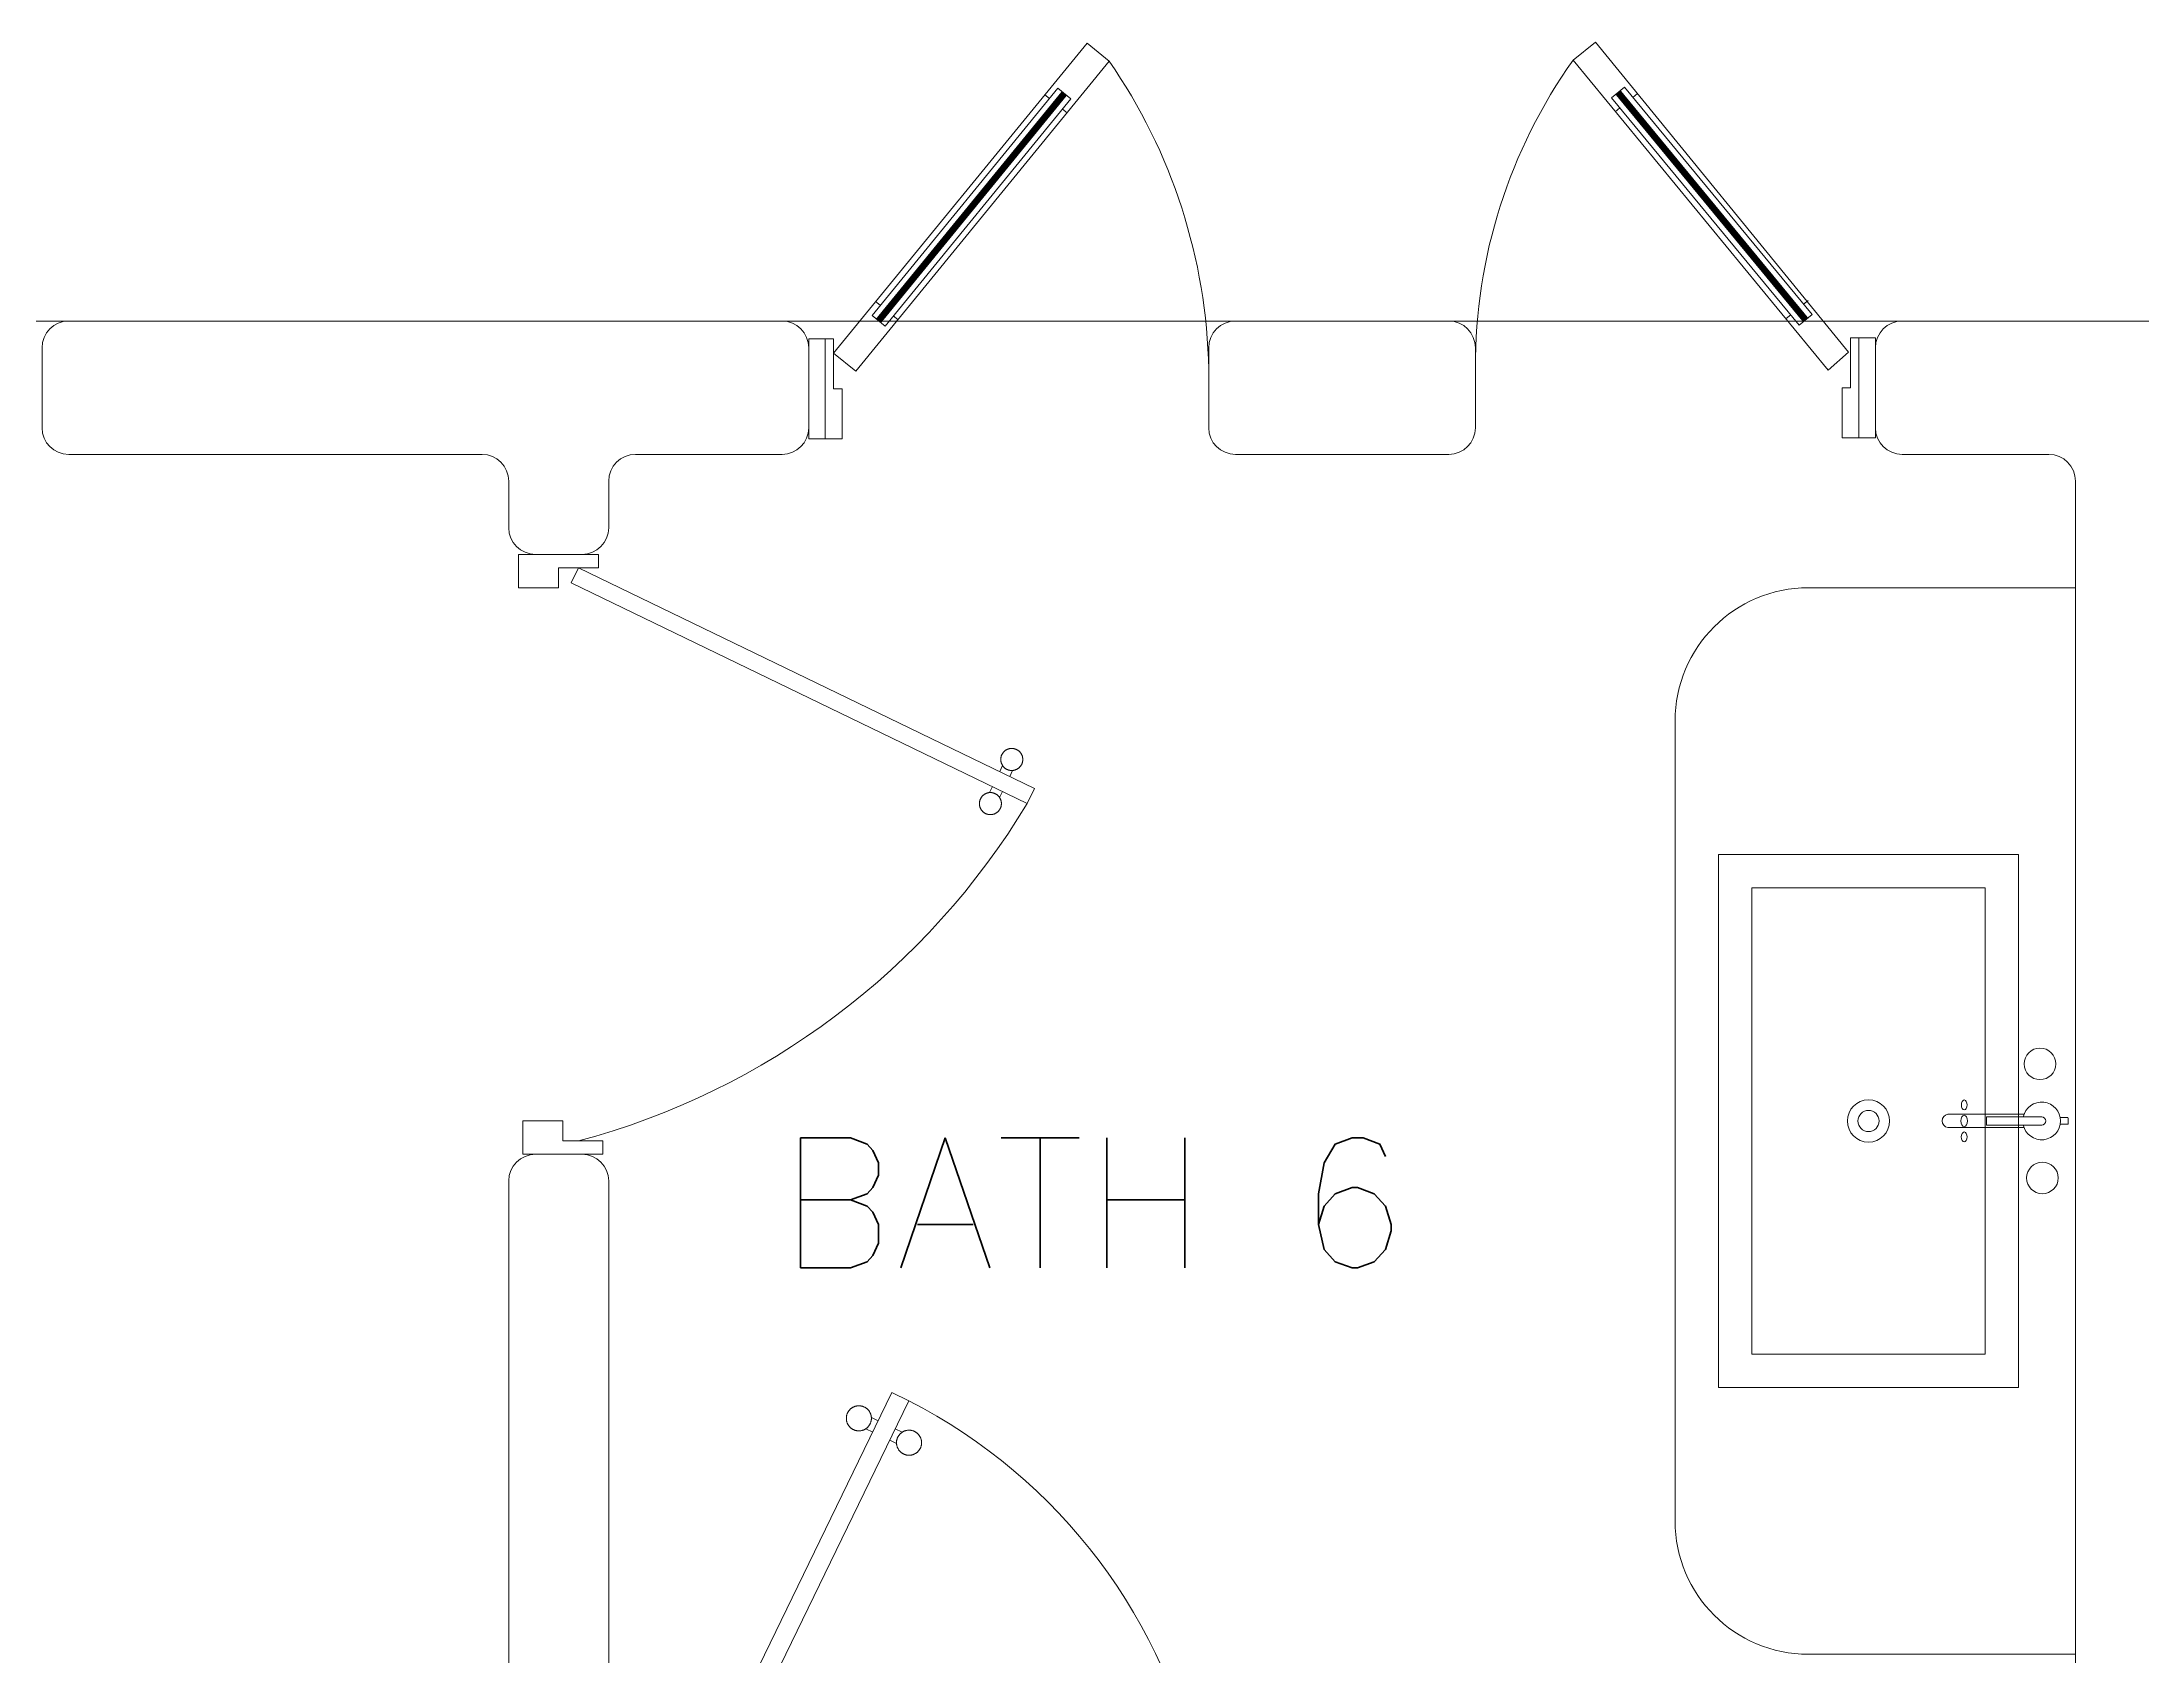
# Model space of a CAD drawing. Header units: metres. Extents: x -232 to 581, y 30 to 789.
# Drawn here: x 102.466 to 105.616, y 744.686 to 747.107 of the extents above; entities that cross this region are included whole.
import ezdxf

# ---------------------------------------------------------------- set-up
doc = ezdxf.new("R2010")
doc.units = ezdxf.units.M
doc.layers.add('1', color=1, linetype='Continuous')
for name, color, linetype, lineweight in [('A-DOOR', 35, 'Continuous', 5), ('A-WALL', 250, 'Continuous', 20), ('baños', 140, 'Continuous', 0), ('piscina', 131, 'Continuous', 0), ('textos', 7, 'Continuous', 0)]:
    doc.layers.add(name, color=color, linetype=linetype, lineweight=lineweight)
doc.layers.add('PISO', color=7, linetype='Continuous', lineweight=5, true_color=0xe6e6e6)
doc.styles.get("Standard").update_dxf_attribs({"font": 'arial.ttf'})

# ---------------------------------------------------------------- blocks, each defined once
blk = doc.blocks.new('P90')
at = {"layer": 'A-DOOR'}
for p, q in [((-0.0476, -0.8576), (0.6364, -0.5264)), ((0.5992, -0.5445), (0.5949, -0.5355)), ((0.6473, -0.5489), (0.6364, -0.5264)), ((-0.0368, -0.88), (0.6473, -0.5489)), ((0.5843, -0.5517), (0.58, -0.5427)), ((0.6101, -0.5669), (0.6144, -0.5759)), ((0.5952, -0.5741), (0.5995, -0.5831)), ((-0.0368, -0.88), (-0.0476, -0.8576))]:
    blk.add_line(p, q, dxfattribs=at)
for points in [[(-0.06, -0.02), (-0.06, -0.05), (-0.12, -0.05), (-0.12, 0), (0, 0), (0, -0.02)], [(-0.0668, -0.88), (-0.0668, -0.85), (-0.1268, -0.85), (-0.1268, -0.9), (-0.0068, -0.9), (-0.0068, -0.88)]]:
    blk.add_lwpolyline(points, close=True, dxfattribs=at)
blk.add_arc((-0.3259, -1.105), 1.1228, 31.0139, 75.0797, dxfattribs=at)
for points in [[(0.5812, -0.5096), (0.5857, -0.5096), (0.5933, -0.5141), (0.5977, -0.5218), (0.5977, -0.5306), (0.5933, -0.5383), (0.5856, -0.5427), (0.5767, -0.5427), (0.5691, -0.5383), (0.5647, -0.5306), (0.5647, -0.5217), (0.5691, -0.514), (0.5768, -0.5096), (0.5812, -0.5096)], [(0.6133, -0.5758), (0.6177, -0.5758), (0.6254, -0.5803), (0.6298, -0.5879), (0.6298, -0.5968), (0.6253, -0.6045), (0.6176, -0.6089), (0.6088, -0.6089), (0.6011, -0.6044), (0.5967, -0.5967), (0.5967, -0.5879), (0.6011, -0.5802), (0.6088, -0.5758), (0.6133, -0.5758)]]:
    blk.add_open_spline(points, degree=2, dxfattribs=at)
blk = doc.blocks.new('A$C3685e79b')
at = {"layer": 'A-DOOR'}
for p, q in [((0.0125, 0.05), (0.3248, 0.6926)), ((0.038, 0.0376), (0.3503, 0.6802)), ((0.3248, 0.6926), (0.3503, 0.6802)), ((0.296, 0.6333), (0.2858, 0.6383)), ((0.3042, 0.6503), (0.294, 0.6552)), ((0.3297, 0.6379), (0.3399, 0.6329)), ((0.3215, 0.621), (0.3317, 0.616)), ((0.038, 0.0376), (0.0125, 0.05))]:
    blk.add_line(p, q, dxfattribs=at)
for points in [[(0, 0), (0.025, 0), (0.025, 0.025), (0.0125, 0.025), (0.0125, 0.1), (0, 0.1), (0, 0)], [(0.8, 0), (0.775, 0), (0.775, 0.025), (0.7875, 0.025), (0.7875, 0.1), (0.8, 0.1), (0.8, 0)]]:
    blk.add_lwpolyline(points, dxfattribs=at)
blk.add_arc((-0.0309, -0.0619), 0.8343, 11.1901, 62.8126, dxfattribs=at)
for points in [[(0.294, 0.6539), (0.294, 0.659), (0.289, 0.6677), (0.2802, 0.6727), (0.2702, 0.6727), (0.2614, 0.6677), (0.2564, 0.6589), (0.2564, 0.6489), (0.2614, 0.6401), (0.2702, 0.6351), (0.2803, 0.6351), (0.289, 0.6401), (0.294, 0.6489), (0.294, 0.6539)], [(0.3693, 0.6173), (0.3693, 0.6224), (0.3642, 0.6311), (0.3555, 0.6361), (0.3454, 0.6361), (0.3367, 0.6311), (0.3316, 0.6224), (0.3317, 0.6123), (0.3367, 0.6035), (0.3454, 0.5985), (0.3555, 0.5985), (0.3643, 0.6036), (0.3693, 0.6123), (0.3693, 0.6173)]]:
    blk.add_open_spline(points, degree=2, dxfattribs=at)
blk = doc.blocks.new('A$C8d867532')
at = {"layer": 'baños', "linetype": 'Continuous'}
blk.add_line((0.0395, 0.4062, 0), (0.1223, 0.4062, 0.0004), dxfattribs=at)
at = {"layer": 'baños'}
for points in [[(0.0743, 0.8), (0.5243, 0.8), (0.5243, 0), (0.0743, 0)], [(0.1243, 0.75), (0.4743, 0.75), (0.4743, 0.05), (0.1243, 0.05)]]:
    blk.add_lwpolyline(points, close=True, dxfattribs=at)
at = {"layer": 'baños', "linetype": 'Continuous'}
blk.add_lwpolyline([(0.0672, 0.3939, -9.082434), (0.0672, 0.4062)], format="xyb", dxfattribs=at)
at = {"layer": 'baños', "linetype": 'Continuous', "elevation": 0}
for points in [[(0.0661, 0.4101), (0.1804, 0.4101, -0.363105), (0.1887, 0.4, -0.363105), (0.1804, 0.39), (0.0661, 0.39)], [(0.0333, 0.4, -0.385153), (0.0395, 0.4062), (0.0395, 0.4062)], [(0.0333, 0.4, 0.385153), (0.0395, 0.3939), (0.0395, 0.3939)]]:
    blk.add_lwpolyline(points, format="xyb", dxfattribs=at)
at = {"layer": 'baños', "linetype": 'Continuous'}
for points, elevation in [([(0.0114, 0.405), (0.0005, 0.405), (0, 0.4043), (0, 0.3957)], 0), ([(0, 0.3957), (0.0005, 0.395), (0.0114, 0.395)], 0), ([(0.1223, 0.4062), (0.1223, 0.3939)], 0.0004)]:
    blk.add_lwpolyline(points, dxfattribs=dict(at, elevation=elevation))
at = {"layer": 'baños', "linetype": 'Continuous', "extrusion": (1.31781e-06, -1, -8.43443e-26), "elevation": -0.3939}
blk.add_lwpolyline([(0.1223, 0.0004), (0.0395, 0)], close=True, dxfattribs=at)
at = {"layer": 'baños', "linetype": 'Continuous'}
for centre, radius in [((0.0422, 0.4857), 0.0237), ((0.2993, 0.4), 0.0317), ((0.2993, 0.4), 0.0159), ((0.0384, 0.3146), 0.0237)]:
    blk.add_circle(centre, radius, dxfattribs=at)
at = {"layer": 'baños', "linetype": 'Continuous', "extrusion": (3.61622e-27, 8.43443e-26, -1)}
for centre, major_axis, ratio in [((0.1557, 0.424), (0.00005, -0.0075), 0.581577), ((0.1558, 0.4), (0, -0.0085), 0.599546), ((0.1558, 0.376), (0.00005, -0.0075), 0.581577)]:
    blk.add_ellipse(centre, major_axis=major_axis, ratio=ratio, dxfattribs=at)
at = {"layer": 'baños', "linetype": 'Continuous', "flags": 8}
for tag, p in [('TRADENAME', (0.1887, 0.4, 0)), ('MODELNUMBER', (0.1887, 0.4, 0)), ('MATERIAL', (0.1888, 0.4, 0)), ('PRODUCT', (0.1888, 0.4, 0))]:
    blk.add_attdef(tag, p, '', height=0.0000254, rotation=270.0001, dxfattribs=at)
at = {"layer": 'baños', "linetype": 'Continuous'}
for tag, p in [('MATERIAL', (0.299, 0.3999)), ('PRODUCT', (0.299, 0.3999)), ('TRADENAME', (0.2991, 0.3999)), ('MODELNUMBER', (0.2991, 0.3999))]:
    blk.add_attdef(tag, p, '', height=0.0000254, rotation=90.0001, dxfattribs=at)
blk = doc.blocks.new('27.11.2025 LN09 1ER NIVEL')
at = {"layer": 'A-DOOR', "color": 18, "true_color": 0x000000, "extrusion": (0, 0, -1)}
for p, q in [((180.7949, 111.5781), (180.7879, 111.5838)), ((181.67, 111.5797), (181.6769, 111.5854)), ((180.8143, 111.5623), (180.8212, 111.5566)), ((181.6506, 111.5639), (181.6436, 111.5582)), ((180.541, 111.2679), (180.534, 111.2736)), ((181.9067, 111.2536), (181.8997, 111.2479)), ((181.926, 111.2694), (181.933, 111.2751)), ((180.5604, 111.2521), (180.5673, 111.2464))]:
    blk.add_line(p, q, dxfattribs=at)
for points in [[(-181.9936, 111.1977), (-181.6137, 111.6628), (-181.5804, 111.6356), (-181.963, 111.1705)], [(-180.4712, 111.1961), (-180.8512, 111.6613), (-180.8845, 111.6341), (-180.5045, 111.1689)], [(-180.8269, 111.5778), (-180.5482, 111.2366), (-180.5288, 111.2524), (-180.8075, 111.5936)], [(-181.638, 111.5793), (-181.9193, 111.2381), (-181.9387, 111.254), (-181.6573, 111.5952)]]:
    blk.add_lwpolyline(points, close=True, dxfattribs=at)
at = {"layer": 'A-DOOR', "color": 18, "true_color": 0x000000}
for points in [[(180.4587, 111.2176), (180.4338, 111.2176), (180.4338, 111.0676), (180.4587, 111.0676)], [(180.4838, 111.0676), (180.4838, 111.1426), (180.4712, 111.1426), (180.4712, 111.2176), (180.4587, 111.2176), (180.4587, 111.0676)], [(181.9838, 111.0691), (181.9838, 111.1441), (181.9963, 111.1441), (181.9963, 111.2191), (182.0088, 111.2191), (182.0088, 111.0691)], [(182.0088, 111.2191), (182.0338, 111.2191), (182.0338, 111.0691), (182.0088, 111.0691)]]:
    blk.add_lwpolyline(points, close=True, dxfattribs=at)
at = {"layer": 'A-DOOR', "color": 18, "true_color": 0x000000, "extrusion": (0, 0, -1)}
for centre, radius, start, end in [((-180.1932, 111.1556), 0.8407, 145.3159, 178.8974), ((-182.2258, 111.1765), 0.7921, 359.8307, 35.4269)]:
    blk.add_arc(centre, radius, start, end, dxfattribs=at)
at = {"layer": 'A-WALL', "color": 18, "true_color": 0x000000}
for p, q in [((179.3238, 111.2441), (180.3938, 111.2441)), ((181.0738, 111.2441), (181.3938, 111.2441)), ((182.0738, 111.2441), (182.5938, 111.2441)), ((179.2838, 111.0841), (179.2838, 111.2041)), ((180.4338, 111.0841), (180.4338, 111.2041)), ((181.0338, 111.2041), (181.0338, 111.0841)), ((181.4338, 111.2041), (181.4338, 111.0841)), ((182.0338, 111.0841), (182.0338, 111.2041)), ((179.9438, 111.0441), (179.3238, 111.0441)), ((180.1738, 111.0441), (180.3938, 111.0441)), ((181.0738, 111.0441), (181.3938, 111.0441)), ((182.0738, 111.0441), (182.2938, 111.0441)), ((179.9838, 111.0041), (179.9838, 110.9341)), ((180.1338, 111.0041), (180.1338, 110.9341)), ((182.3338, 111.0041), (182.3338, 109.0841)), ((180.0938, 110.8941), (180.0238, 110.8941)), ((180.0938, 109.9941), (180.0238, 109.9941)), ((179.9838, 106.5841), (179.9838, 109.9541)), ((180.1338, 109.9541), (180.1338, 109.0841))]:
    blk.add_line(p, q, dxfattribs=at)
for centre, start, end in [((179.3238, 111.2041), 90, 180), ((180.3938, 111.2041), 0, 90), ((181.0738, 111.2041), 90, 180), ((181.3938, 111.2041), 0, 90), ((182.0738, 111.2041), 90, 180), ((179.3238, 111.0841), 180, 270), ((180.3938, 111.0841), 270, 0), ((181.0738, 111.0841), 180, 270), ((181.3938, 111.0841), 270, 0), ((182.0738, 111.0841), 180, 270), ((179.9438, 111.0041), 0, 90), ((180.1738, 111.0041), 90, 180), ((182.2938, 111.0041), 0, 90), ((180.0238, 110.9341), 180, 270), ((180.0938, 110.9341), 270, 0), ((180.0238, 109.9541), 90, 180), ((180.0938, 109.9541), 0, 90)]:
    blk.add_arc(centre, 0.04, start, end, dxfattribs=at)
at = {"layer": 'baños', "color": 18, "true_color": 0x000000}
for p, q in [((181.9333, 110.8441), (182.3333, 110.8441)), ((181.7333, 110.6441), (181.7333, 109.4441)), ((181.9333, 109.2441), (182.3333, 109.2441))]:
    blk.add_line(p, q, dxfattribs=at)
for centre, start, end in [((181.9333, 110.6441), 90, 180), ((181.9333, 109.4441), 180, 270)]:
    blk.add_arc(centre, 0.2, start, end, dxfattribs=at)
at = {"layer": 'piscina', "color": 18, "true_color": 0x000000, "extrusion": (0, 0, -1), "const_width": 0.01}
for points in [[(-180.8172, 111.5857), (-180.5385, 111.2445)], [(-181.6476, 111.5873), (-181.929, 111.246)]]:
    blk.add_lwpolyline(points, dxfattribs=at)
at = {"layer": 'PISO', "color": 18, "true_color": 0x000000}
for p, q in [((179.3238, 111.2441), (176.4438, 111.2441)), ((181.0738, 111.2441), (180.3938, 111.2441)), ((182.0738, 111.2441), (181.3938, 111.2441))]:
    blk.add_line(p, q, dxfattribs=at)
at = {"color": 18, "true_color": 0x000000}
blk.add_blockref('A$C3685e79b', (180.2338, 108.9441), dxfattribs=at)
at = {"layer": '1', "color": 18, "true_color": 0x000000}
ref = blk.add_blockref('A$C8d867532', (182.3227, 109.6441), dxfattribs=dict(at, xscale=-1))
ref.add_attrib('MATERIAL', 'VITREOUS CHINA', (182.0238, 110.044), dxfattribs={"layer": 'baños', "linetype": 'Continuous', "height": 0.0000254, "rotation": 89.9999})
ref.add_attrib('PRODUCT', 'BATHROOM SINK', (182.0237, 110.044), dxfattribs={"layer": 'baños', "linetype": 'Continuous', "height": 0.0000254, "rotation": 89.9999})
ref.add_attrib('TRADENAME', 'VOX', (182.0237, 110.044), dxfattribs={"layer": 'baños', "linetype": 'Continuous', "height": 0.0000254, "rotation": 89.9999})
ref.add_attrib('MODELNUMBER', 'K-5373', (182.0236, 110.044), dxfattribs={"layer": 'baños', "linetype": 'Continuous', "height": 0.0000254, "rotation": 89.9999})
ref.add_attrib('MATERIAL', 'BRASS', (182.1339, 110.0442, 0), dxfattribs={"layer": 'baños', "linetype": 'Continuous', "height": 0.0000254, "rotation": 269.9999})
ref.add_attrib('PRODUCT', 'FAUCETS', (182.134, 110.0442, 0), dxfattribs={"layer": 'baños', "linetype": 'Continuous', "height": 0.0000254, "rotation": 269.9999})
ref.add_attrib('TRADENAME', 'PURIST', (182.134, 110.0442, 0), dxfattribs={"layer": 'baños', "linetype": 'Continuous', "height": 0.0000254, "rotation": 269.9999})
ref.add_attrib('MODELNUMBER', 'K-14404-4A', (182.134, 110.0442, 0), dxfattribs={"layer": 'baños', "linetype": 'Continuous', "height": 0.0000254, "rotation": 269.9999})
at = {"layer": 'A-DOOR', "color": 18, "true_color": 0x000000, "xscale": -1, "rotation": 180}
blk.add_blockref('P90', (180.1251, 109.9941), dxfattribs=at)
at = {"layer": 'textos', "color": 18, "true_color": 0x000000, "insert": (180.2542, 109.8236), "char_height": 0.195, "width": 3.404877, "attachment_point": 7}
blk.add_mtext('{\\Fromans|c0; BATH 6}', dxfattribs=at)

msp = doc.modelspace()

# ---------------------------------------------------------------- block references
at = {"color": 1}
msp.add_blockref('27.11.2025 LN09 1ER NIVEL', (-76.818, 635.4443), dxfattribs=at)

doc.saveas('drawing.dxf')
